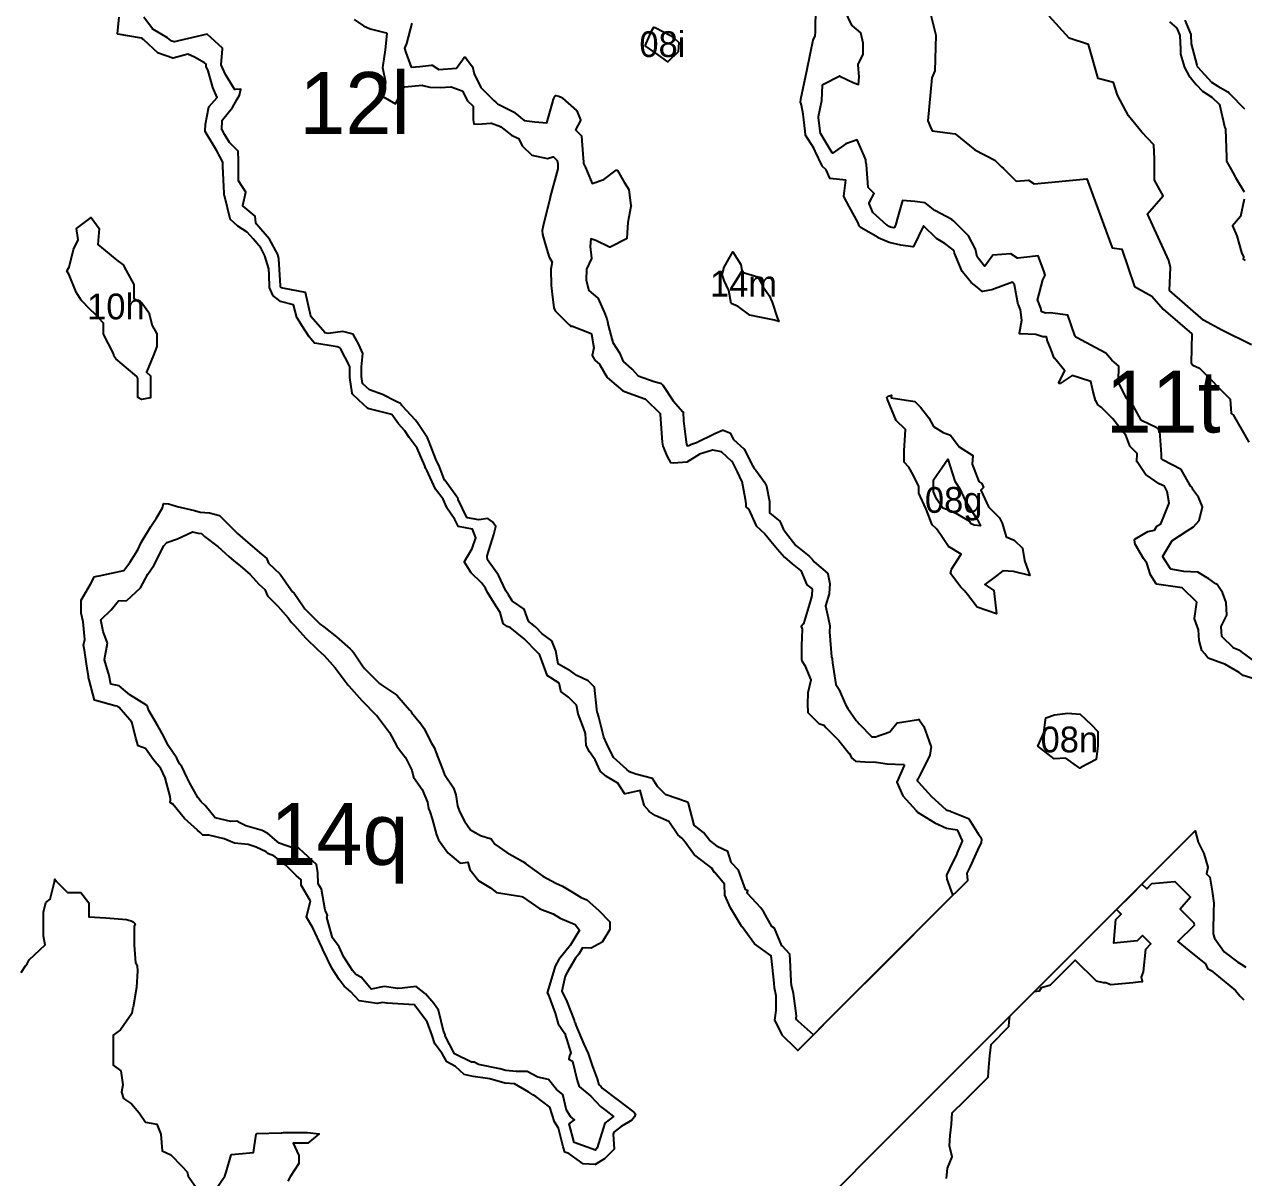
# Model space of a CAD drawing. Header units: millimetres. Extents: x 0 to 500, y 0 to 700.
# Drawn here: x 181.5 to 299.7, y 337.8 to 449.5 of the extents above; entities that cross this region are included whole.
import ezdxf
from ezdxf.enums import TextEntityAlignment as Align

# ---------------------------------------------------------------- set-up
doc = ezdxf.new("R2010")
doc.units = ezdxf.units.MM
doc.layers.add('CORTE', color=1, linetype='Continuous')
doc.layers.add('GRABADO', color=5, linetype='Continuous')

msp = doc.modelspace()

# ---------------------------------------------------------------- linework, layer by layer
at = {"layer": 'CORTE'}
for points in [[(268.8, 452.65), (269.84, 448.5), (269.75, 445.03), (269.44, 444.37), (269.06, 440.2), (269.33, 439.57), (269.48, 439.24), (271.71, 438.95), (273.61, 437.38), (275.56, 436.38), (276.21, 435.73), (276.4, 435.59), (277.63, 434.35), (278.83, 434.43), (279.38, 434.1), (284.47, 434.56), (286.9, 427.97), (286.94, 427.88), (287.86, 427.76), (289.1, 424.13), (290.79, 423.22), (291.88, 421.96), (294.64, 419.57), (294.58, 416.76), (294.76, 416.52), (295.38, 416.22), (298.37, 413.23), (298.46, 411.82), (298.67, 411.72), (300.19, 409.05)], [(219.05, 449.67), (218.55, 447.69), (218.55, 447.68), (218.33, 447.23), (218.47, 446.83), (219, 445.38), (219.82, 445.45), (220.97, 445.6), (220.98, 445.6), (220.98, 445.6), (220.99, 445.6), (221, 445.6), (221.01, 445.6), (221.01, 445.59), (221.02, 445.59), (221.66, 445.18), (223.39, 445.3), (224.13, 446.34), (224.14, 446.35), (224.16, 446.36), (224.17, 446.36), (224.18, 446.36), (224.19, 446.36), (224.2, 446.36), (224.22, 446.36), (224.22, 446.36), (224.23, 446.36), (224.24, 446.35), (224.24, 446.34), (224.25, 446.34), (224.25, 446.34), (224.91, 445.47), (224.91, 445.47), (224.92, 445.46), (224.92, 445.46), (225.1, 444.74), (225.74, 443.42), (227.01, 442.16), (227.19, 442.02), (227.19, 442.01), (227.37, 441.84), (229.03, 440.99), (229.03, 440.99), (229.04, 440.98), (229.95, 440.22), (230.97, 440.09), (232.15, 440), (232.67, 441.81), (232.79, 442.3), (232.79, 442.3), (232.93, 442.61), (232.93, 442.62), (232.94, 442.63), (232.95, 442.64), (232.96, 442.65), (232.97, 442.66), (232.99, 442.66), (233, 442.66), (233.01, 442.66), (233.3, 442.59), (233.31, 442.59), (233.31, 442.59), (233.44, 442.53), (233.45, 442.53), (233.65, 442.41), (233.66, 442.41), (233.66, 442.4), (235.01, 441.19), (235.02, 441.18), (235.02, 441.18), (235.02, 441.17), (235.03, 441.17), (235.03, 441.16), (235.39, 440.28), (235.39, 440.28), (235.39, 440.27), (235.4, 440.26), (235.39, 440.25), (235.39, 440.24), (235.39, 440.24), (235.39, 440.23), (234.92, 439.33), (235.48, 438.76), (235.48, 438.76), (235.49, 438.75), (235.49, 438.75), (235.5, 438.74), (235.5, 438.73), (235.5, 438.73), (235.5, 438.72), (235.65, 436.56), (235.7, 436.26), (235.7, 436.25), (235.7, 436.24), (235.7, 436.05), (235.87, 435.67), (236.54, 434.11), (237.65, 434.51), (238.87, 435.4), (238.88, 435.4), (238.88, 435.4), (238.89, 435.41), (238.9, 435.41), (238.9, 435.41), (238.91, 435.41), (238.92, 435.41), (238.94, 435.41), (238.95, 435.4), (238.95, 435.4), (238.96, 435.4), (238.97, 435.39), (238.97, 435.38), (238.98, 435.38), (238.98, 435.38), (239.64, 434.25), (240.09, 433.54), (240.09, 433.53), (240.1, 433.52), (240.1, 433.51), (240.1, 433.51), (240.29, 431.98), (240.3, 431.9), (240.3, 431.89), (240.29, 431.88), (239.98, 430.33), (239.9, 428.83), (239.9, 428.82), (239.9, 428.82), (239.9, 428.81), (239.89, 428.79), (239.88, 428.78), (239.87, 428.77), (239.87, 428.77), (238.28, 427.95), (238.28, 427.95), (238.27, 427.95), (238.27, 427.95), (238.26, 427.95), (238.25, 427.95), (238.24, 427.95), (238.23, 427.95), (238.22, 427.95), (236.89, 428.61), (236.41, 428.76), (236.34, 428.03), (236.47, 426.88), (236.47, 426.88), (236.47, 426.88), (236.47, 426.87), (236.46, 426.85), (236.46, 426.85), (235.98, 425.82), (235.95, 424.76), (236.2, 423.75), (237.05, 423.05), (237.05, 423.05), (237.06, 423.04), (237.06, 423.04), (237.06, 423.03), (237.07, 423.03), (237.73, 421.58), (237.73, 421.58), (237.94, 421), (238.02, 420.76), (238.03, 420.75), (238.1, 420.28), (238.53, 418.72), (239.17, 417.73), (239.17, 417.73), (239.54, 416.87), (240.36, 416.17), (240.37, 416.17), (240.98, 415.47), (242.55, 414.93), (243.14, 414.78), (243.15, 414.78), (243.16, 414.78), (243.17, 414.78), (243.17, 414.77), (243.18, 414.77), (243.37, 414.58), (243.37, 414.57), (243.38, 414.57), (244.38, 413.07), (245.33, 412.01), (245.33, 412.01), (245.34, 412), (245.34, 412), (245.34, 411.99), (245.34, 411.98), (245.35, 411.97), (245.35, 411.97), (245.37, 411.12), (245.61, 409.31), (245.68, 408.87), (245.74, 408.71), (245.9, 408.72), (246.03, 408.81), (246.04, 408.81), (246.05, 408.82), (246.66, 409.02), (248.41, 409.91), (249.17, 410.23), (249.18, 410.23), (249.19, 410.23), (249.2, 410.23), (249.2, 410.23), (249.21, 410.23), (249.22, 410.23), (249.23, 410.23), (249.87, 409.97), (249.88, 409.97), (249.88, 409.96), (249.89, 409.96), (249.9, 409.95), (249.9, 409.95), (249.91, 409.94), (249.91, 409.93), (250.24, 409.31), (251.23, 408.41), (251.24, 408.41), (251.24, 408.4), (251.25, 408.4), (251.25, 408.39), (252.1, 406.73), (252.23, 406.51), (252.37, 406.37), (252.37, 406.37), (252.38, 406.36), (253.22, 405.17), (253.22, 405.17), (253.43, 404.81), (253.43, 404.81), (253.44, 404.8), (253.44, 404.79), (253.72, 403.31), (253.72, 403.3), (253.72, 402.21), (254.74, 401.37), (254.74, 401.37), (254.75, 401.36), (254.75, 401.36), (254.75, 401.35), (254.76, 401.35), (255.06, 400.67), (255.26, 400.33), (256.28, 399.05), (257.58, 398.02), (257.58, 398.02), (257.58, 398.01), (257.85, 397.72), (257.85, 397.72), (258.05, 397.45), (259.35, 396.35), (259.35, 396.35), (259.35, 396.34), (259.36, 396.34), (259.37, 396.32), (259.37, 396.31), (259.57, 395.34), (259.57, 395.33), (259.57, 395.33), (259.51, 394.38), (259.51, 394.38), (259.51, 394.37), (259.16, 393.19), (259.4, 392.05), (259.57, 391.26), (259.57, 391.26), (259.57, 391.25), (259.52, 390.68), (259.73, 388.26), (259.75, 388.15), (259.78, 388.11), (259.78, 388.1), (259.79, 388.09), (259.79, 388.09), (259.79, 388.08), (259.79, 388.07), (259.81, 387.68), (260.15, 385.58), (260.46, 385.08), (260.46, 385.07), (261.08, 383.63), (261.3, 383.25), (262.12, 382.1), (262.26, 381.96), (262.4, 381.77), (263.65, 380.52), (263.99, 380.52), (265.37, 381), (266.07, 381.83), (266.08, 381.83), (266.09, 381.84), (266.1, 381.84), (266.1, 381.85), (266.11, 381.85), (266.12, 381.85), (268.17, 382.19), (268.17, 382.19), (268.18, 382.19), (268.2, 382.19), (268.2, 382.19), (268.21, 382.19), (268.21, 382.19), (268.22, 382.18), (268.23, 382.18), (268.23, 382.17), (268.24, 382.17), (268.24, 382.16), (268.67, 381.51), (268.67, 381.51), (268.68, 381.5), (269.15, 380.16), (269.37, 379.59), (269.38, 379.58), (269.38, 379.57), (269.38, 379.56), (269.25, 378.72), (269.25, 378.71), (269.25, 378.7), (269.25, 378.7), (268.25, 376.74), (268.09, 376.4), (268.04, 376.3), (268.07, 376.22), (268.17, 376.11), (269.42, 374.71), (270.81, 373.47), (270.94, 373.39), (271.03, 373.35), (271.22, 373.32), (271.23, 373.31), (271.24, 373.31), (273.02, 372.59), (273.02, 372.59), (273.03, 372.58), (273.04, 372.58), (273.04, 372.58), (273.05, 372.57), (273.05, 372.57), (273.05, 372.56), (274, 371), (274.17, 370.81), (274.17, 370.81), (274.18, 370.8), (274.18, 370.79), (274.26, 370.6), (274.27, 370.6), (274.27, 370.59), (274.27, 370.59), (274.27, 370.58), (274.27, 370.57), (274.25, 370.27), (274.25, 370.26), (274.25, 370.26), (274.25, 370.25), (273.88, 369.53), (273.13, 367.89), (272.83, 367.29), (272.92, 366.62), (272.92, 366.6), (272.91, 366.59), (272.91, 366.57), (272.91, 366.57), (272.9, 366.56), (272.9, 366.56), (270.39, 364.05), (265.05, 358.71), (260.74, 354.4), (257.14, 350.8), (256.46, 350.12), (256.29, 350.27), (254.96, 351.6), (254.95, 351.61), (254.94, 351.62), (254.94, 351.62), (254.26, 353.02), (254.26, 353.03), (254.25, 353.03), (254.25, 353.05), (254.25, 353.06), (254.37, 353.98), (254.38, 355.4), (254.19, 356.17), (254.19, 356.18), (254.16, 356.64), (253.92, 359.07), (253.88, 359.22), (253.87, 359.23), (253.87, 359.24), (253.87, 359.27), (252.28, 360.44), (252.28, 360.45), (252.27, 360.45), (252.27, 360.46), (251.07, 362.08), (251.06, 362.09), (251.05, 362.11), (251.03, 362.13), (251.02, 362.13), (251.02, 362.13), (251.02, 362.14), (251.01, 362.15), (250.92, 362.31), (249.95, 363.92), (249.95, 363.93), (249.4, 365.15), (249.39, 365.16), (249.39, 365.17), (249.39, 365.18), (249.39, 365.18), (249.36, 366.23), (248.41, 367.36), (248.4, 367.36), (248.09, 367.8), (247.72, 368.11), (246.47, 369.04), (246.46, 369.04), (246.45, 369.05), (246.45, 369.05), (245.53, 370.3), (245.21, 370.68), (244.83, 371), (244.83, 371), (244.82, 371.01), (244.82, 371.01), (243.96, 372.3), (242.65, 372.87), (242.64, 372.87), (242.63, 372.87), (242.06, 373.28), (242.06, 373.28), (242.05, 373.29), (242.05, 373.29), (241.57, 373.86), (241.57, 373.86), (241.56, 373.87), (241.56, 373.87), (241.56, 373.88), (241.56, 373.88), (241.2, 375.29), (239.74, 374.97), (239.73, 374.97), (239.73, 374.97), (239.72, 374.97), (239.71, 374.97), (239.7, 374.97), (239.69, 374.97), (239.69, 374.97), (239.68, 374.98), (239.68, 374.98), (239.67, 374.99), (239.66, 374.99), (239.66, 375), (239.01, 376.01), (237.92, 376.65), (237.91, 376.65), (237.91, 376.66), (237.31, 377.19), (237.31, 377.2), (237.31, 377.2), (237.3, 377.21), (237.3, 377.21), (236.81, 378.26), (236.27, 379.06), (236.27, 379.06), (235.96, 379.65), (235.96, 379.65), (235.96, 379.66), (235.96, 379.67), (235.95, 379.68), (235.87, 380.83), (235.7, 381.39), (235.18, 382.73), (235.17, 382.73), (235.17, 382.74), (235.02, 383.58), (234.24, 384.36), (233.51, 384.91), (233.51, 384.91), (233.5, 384.92), (233.5, 384.92), (233.49, 384.93), (233.49, 384.94), (233.49, 384.94), (233.49, 384.95), (233.32, 385.69), (232.18, 386.46), (232.18, 386.46), (232.17, 386.47), (232.17, 386.47), (232.16, 386.48), (232.16, 386.48), (232.16, 386.49), (231.45, 388.43), (231.35, 388.54), (231.35, 388.54), (231.28, 388.64), (229.94, 389.99), (228.57, 391.09), (228.29, 391.19), (228.29, 391.19), (228.28, 391.2), (228.28, 391.2), (227.93, 391.47), (227.92, 391.47), (227.92, 391.48), (227.91, 391.48), (227.91, 391.49), (227.9, 391.5), (227.9, 391.5), (227.6, 392.54), (227.25, 393.1), (226.38, 394.49), (226.38, 394.5), (226.18, 394.91), (225.8, 395.42), (224.82, 396.4), (224.81, 396.41), (224.81, 396.41), (224.17, 397.44), (224.16, 397.44), (224.16, 397.45), (224.16, 397.45), (224.15, 397.46), (224.15, 397.47), (224.15, 397.49), (224.16, 397.5), (224.16, 397.51), (224.9, 398.77), (225.26, 399.8), (224.93, 400.62), (223.58, 400.87), (223.58, 400.88), (223.57, 400.88), (223.56, 400.88), (223.55, 400.89), (223.55, 400.89), (223.54, 400.9), (223.54, 400.9), (223.54, 400.91), (223.53, 400.91), (223.21, 401.57), (222.45, 402.71), (222.45, 402.71), (222.45, 402.72), (222.1, 403.54), (221.36, 404.49), (221.36, 404.5), (221.36, 404.5), (220.5, 406.36), (220.44, 406.46), (220.39, 406.52), (220.39, 406.53), (220.39, 406.53), (220.38, 406.54), (220.31, 406.75), (219.57, 408.47), (218.81, 409.52), (218.81, 409.52), (218.39, 410.16), (217.77, 410.83), (217.77, 410.84), (217.11, 411.73), (214.91, 412.28), (214.91, 412.28), (214.9, 412.28), (214.83, 412.32), (214.8, 412.33), (214.79, 412.33), (214.78, 412.34), (214.78, 412.34), (214.77, 412.34), (213.93, 413.12), (213.3, 413.71), (213.3, 413.71), (213.29, 413.72), (213.29, 413.73), (213.28, 413.74), (213.28, 413.74), (213.27, 413.8), (213.27, 413.8), (213.06, 415.33), (213.06, 415.33), (213.05, 416.39), (212.14, 418.12), (212.06, 418.21), (211.83, 418.29), (209.65, 418.64), (209.64, 418.64), (209.64, 418.64), (209.63, 418.65), (209.62, 418.65), (209.61, 418.66), (209.61, 418.66), (209.61, 418.66), (209.1, 419.26), (209.1, 419.26), (208.39, 420.35), (207.93, 421.12), (207.93, 421.12), (207.92, 421.13), (207.57, 422.38), (206.31, 422.69), (206.31, 422.7), (206.3, 422.7), (206.3, 422.7), (206.29, 422.7), (206.29, 422.71), (205.59, 423.28), (205.59, 423.29), (205.58, 423.29), (205.58, 423.3), (205.57, 423.31), (205.57, 423.31), (205.27, 424.03), (205.26, 424.03), (205.26, 424.04), (205.26, 424.05), (205.26, 424.05), (205.23, 425.31), (205.2, 425.84), (204.82, 427.13), (204.41, 427.89), (203.68, 428.77), (203.08, 429.42), (202.19, 430), (202.19, 430), (202.18, 430), (201.45, 430.68), (201.45, 430.68), (201.44, 430.69), (201.44, 430.69), (201.44, 430.7), (201.43, 430.71), (200.91, 432.96), (200.88, 432.99), (200.87, 432.99), (200.87, 433), (200.87, 433), (200.86, 433.01), (200.86, 433.01), (200.86, 433.02), (200.86, 433.03), (200.86, 433.04), (200.85, 433.09), (200.85, 433.09), (200.86, 433.14), (200.75, 435.81), (200.75, 435.81), (200.74, 436.2), (200.14, 437.29), (199.86, 437.76), (199.03, 439.17), (199.03, 439.18), (199.02, 439.19), (199.02, 439.19), (199.02, 439.2), (199.02, 439.2), (199.02, 439.21), (199.04, 439.88), (199.04, 439.88), (199.04, 439.88), (199.39, 441.55), (199.4, 441.56), (199.4, 441.56), (199.4, 441.57), (199.41, 441.57), (200.18, 442.47), (199.75, 443.43), (199.75, 443.43), (199.75, 443.44), (199.31, 445.05), (199.11, 445.47), (199.11, 445.48), (199.11, 445.49), (199.11, 445.5), (199.11, 445.51), (199.12, 445.69), (198.96, 445.83), (198, 446.35), (197.34, 446.67), (195.92, 446.26), (195.91, 446.26), (195.9, 446.26), (195.9, 446.26), (195.89, 446.26), (195.88, 446.26), (195.88, 446.27), (194.51, 446.75), (194.5, 446.75), (194.49, 446.75), (194.49, 446.76), (194.48, 446.76), (193.08, 448.04), (192.96, 448.1), (192.96, 448.11), (192.95, 448.11), (192.94, 448.12), (192.94, 448.12), (192.89, 448.2), (192.67, 448.23), (190.6, 448.59), (190.6, 448.59), (190.59, 448.59), (190.58, 448.6), (190.57, 448.6), (190.57, 448.61), (190.56, 448.61), (190.56, 448.61), (190.55, 448.62), (190.55, 448.63), (190.55, 448.63), (190.54, 448.64), (190.54, 448.65), (190.54, 448.66), (190.54, 448.67), (190.68, 450.24)], [(300.69, 386.14), (299.64, 386.44), (299.64, 386.44), (299.63, 386.45), (299.63, 386.45), (299.62, 386.45), (299.25, 386.73), (297.84, 387.53), (297.55, 387.65), (296.25, 388.13), (296.24, 388.13), (296.23, 388.14), (296.22, 388.15), (296.22, 388.15), (296.21, 388.16), (295.91, 388.54), (295.64, 388.85), (295.64, 388.85), (295.63, 388.86), (295.63, 388.86), (295.63, 388.87), (295.37, 389.84), (295.37, 389.84), (295.37, 389.85), (295.3, 390.86), (294.92, 391.95), (294.92, 391.96), (294.91, 391.96), (294.91, 391.98), (294.91, 391.98), (295.13, 393.55), (293.73, 394.95), (293.72, 394.95), (291.23, 395.31), (291.23, 395.32), (291.22, 395.32), (291.21, 395.32), (291.21, 395.32), (291.2, 395.33), (291.2, 395.33), (291.19, 395.34), (291.19, 395.34), (291.18, 395.34), (290.65, 396.19), (290.65, 396.2), (290.64, 396.21), (290.29, 397.34), (289.98, 397.77), (289.97, 397.77), (289.18, 399.11), (289.18, 399.12), (289.17, 399.13), (289.17, 399.14), (289.09, 399.58), (289.09, 399.59), (289.09, 399.6), (289.09, 399.61), (289.09, 399.61), (289.1, 399.63), (289.11, 399.64), (289.12, 399.65), (289.12, 399.65), (290.38, 400.39), (290.39, 400.4), (290.4, 400.4), (291.05, 400.52), (291.27, 400.92), (291.27, 400.93), (291.28, 400.94), (291.29, 400.94), (291.29, 400.94), (291.65, 401.16), (292, 402.01), (292.47, 403.14), (292.25, 404.29), (292.01, 404.79), (291.49, 405.01), (291.48, 405.01), (291.48, 405.01), (290.23, 405.88), (290.22, 405.88), (290.21, 405.89), (290.21, 405.9), (289.34, 407.15), (289.34, 407.15), (289.33, 407.16), (289.33, 407.16), (289.33, 407.17), (289.33, 407.18), (289.33, 407.19), (289.36, 407.97), (288.65, 408.68), (288.65, 408.68), (288.64, 408.69), (288.64, 408.69), (288.64, 408.7), (288.64, 408.7), (288.27, 409.74), (287.9, 410.15), (287.9, 410.16), (287, 411.32), (285.86, 412.46), (285.52, 412.71), (285.52, 412.72), (285.51, 412.72), (285.51, 412.73), (285.51, 412.73), (285.5, 412.74), (285.34, 413.08), (285.34, 413.09), (285.33, 413.09), (285.09, 413.94), (285.09, 413.94), (284.85, 414.93), (283.77, 415.28), (283.77, 415.28), (283.05, 415.53), (281.88, 414.74), (281.88, 414.74), (281.86, 414.73), (281.86, 414.73), (281.84, 414.73), (281.84, 414.73), (281.84, 414.73), (281.83, 414.73), (281.82, 414.73), (281.81, 414.73), (281.81, 414.74), (281.8, 414.74), (281.79, 414.75), (281.79, 414.75), (281.78, 414.76), (281.78, 414.76), (281.77, 414.77), (281.77, 414.77), (281.77, 414.78), (281.77, 414.79), (281.76, 414.8), (281.77, 414.81), (281.77, 414.82), (281.77, 414.83), (281.77, 414.83), (282.34, 415.98), (281.33, 417.19), (281.33, 417.2), (281.33, 417.2), (281.32, 417.21), (281.03, 418), (280.63, 418.95), (280.62, 418.95), (280.62, 418.96), (280.56, 419.27), (280.24, 419.27), (280.23, 419.27), (280.22, 419.27), (280.22, 419.27), (279.54, 419.5), (278.01, 419.55), (278, 419.55), (277.99, 419.55), (277.98, 419.56), (277.98, 419.56), (277.97, 419.56), (277.97, 419.57), (277.96, 419.57), (277.96, 419.58), (277.95, 419.58), (277.95, 419.59), (277.94, 419.6), (277.94, 419.6), (277.94, 419.61), (277.94, 419.62), (277.94, 419.63), (278.18, 420.88), (278.05, 421.87), (277.84, 422.37), (277.83, 422.38), (277.83, 422.38), (277.48, 424.29), (277.26, 424.57), (275.26, 423.83), (275.25, 423.83), (274.36, 423.67), (274.36, 423.67), (274.35, 423.67), (274.34, 423.67), (274.33, 423.67), (274.33, 423.67), (274.32, 423.67), (274.32, 423.68), (274.31, 423.68), (274.3, 423.69), (273.84, 424.08), (273.27, 424.54), (273.27, 424.54), (273.26, 424.54), (272.41, 425.56), (272.41, 425.57), (272.41, 425.58), (272.4, 425.58), (271.66, 427.37), (271.66, 427.38), (271.62, 427.56), (271.59, 427.62), (271.52, 427.69), (270.7, 428.32), (269.91, 428.78), (269.9, 428.79), (269.9, 428.79), (269.89, 428.79), (268.66, 430.02), (267.67, 428.03), (267.67, 428.03), (267.67, 428.02), (267.66, 428.02), (267.65, 428.01), (267.64, 428), (267.63, 428), (267.62, 427.99), (267.61, 427.99), (267.61, 427.99), (267.6, 427.99), (267.6, 427.99), (266.44, 428.16), (266.44, 428.16), (265.33, 428.39), (265.32, 428.4), (265.32, 428.4), (264.24, 428.87), (264.24, 428.88), (262.6, 429.84), (262.59, 429.85), (262.59, 429.85), (262.44, 429.99), (262.44, 429.99), (262.43, 429.99), (262.43, 430), (262.42, 430.01), (262.42, 430.01), (262.3, 430.3), (261.44, 431.9), (260.92, 432.87), (260.92, 432.88), (260.92, 432.88), (260.91, 432.89), (260.91, 432.9), (260.91, 432.91), (261.11, 434.44), (259.61, 434.61), (259.61, 434.61), (259.6, 434.61), (259.6, 434.62), (259.59, 434.62), (259.58, 434.62), (259.58, 434.63), (259.57, 434.63), (259.57, 434.64), (259.56, 434.64), (259.56, 434.65), (259.22, 435.44), (258.82, 435.8), (258.82, 435.81), (258.82, 435.81), (258.81, 435.82), (258.16, 437.27), (258.02, 437.55), (257.22, 438.82), (257.21, 438.82), (257.21, 438.83), (257.21, 438.84), (257.17, 439.19), (256.97, 440.84), (256.82, 441.72), (256.75, 441.93), (256.75, 441.94), (256.74, 441.94), (256.74, 441.95), (256.74, 441.96), (256.75, 442.31), (256.75, 442.31), (257.35, 445.04), (257.37, 445.16), (257.37, 445.17), (257.37, 445.17), (257.37, 445.18), (257.38, 445.19), (257.38, 445.19), (257.95, 448.04), (257.95, 448.04), (257.96, 448.05), (257.96, 448.06), (258.16, 448.4), (258.17, 448.85), (258.2, 451.22)], [(300.45, 418.5), (297.56, 419.91), (295.78, 420.87), (292.5, 423.76), (292.6, 425.98), (292.41, 426.67), (290.37, 431.19), (291.87, 432.94), (291.03, 434.46), (291.02, 436.51), (290.96, 437.86), (289.81, 439.1), (288.51, 440.68), (287.44, 442.67), (287.07, 443.92), (285.58, 444.29), (284.64, 447.58), (282.75, 448.19), (280.83, 450.34)], [(293.97, 449.95), (294.56, 448.55), (294.57, 448.55), (294.57, 448.54), (294.57, 448.53), (294.59, 447.66), (295.14, 445.58), (295.18, 445.47), (295.2, 445.43), (295.23, 445.39), (296.57, 443.95), (297.18, 443.56), (298.14, 443), (298.15, 443), (298.15, 442.99), (298.16, 442.99), (298.32, 442.81), (299.76, 441.37)], [(259.62, 336.04), (264.55, 340.97), (266.2, 342.62), (275.34, 351.76), (277.31, 353.73), (278.62, 355.04), (280.58, 357), (282.21, 358.63), (284.15, 360.57), (285.48, 361.9), (288.74, 365.16), (290.37, 366.79), (292, 368.42), (293.91, 370.33), (294.98, 371.4), (295.26, 370.29), (295.81, 369.21), (295.81, 369.2), (296.2, 367.86), (296.2, 367.86), (296.2, 367.85), (296.2, 367.84), (296.2, 367.83), (296.2, 367.83), (296.09, 367.22), (296.38, 366.93), (296.39, 366.92), (296.39, 366.92), (296.39, 366.91), (296.4, 366.9), (296.4, 366.89), (296.63, 365.56), (296.63, 365.56), (296.79, 364.4), (296.79, 364.39), (296.79, 364.38), (296.78, 364.11), (296.74, 363.83), (296.71, 361.43), (296.85, 361.01), (297.78, 359.68), (299.11, 358.68), (299.44, 358.49), (299.44, 358.48), (299.9, 358.17)], [(181.2, 357.66), (181.61, 358.32), (181.76, 358.51), (181.98, 358.89), (183.52, 360.34), (183.34, 361.2), (183.34, 363.51), (183.59, 364.44), (184.01, 364.78), (184.41, 366.45), (184.45, 366.7), (184.6, 366.48), (185.67, 365.43), (186.97, 365.43), (187.76, 364.42), (187.76, 363.05), (189.39, 362.98), (191.39, 362.81), (191.85, 362.66), (192.05, 362.57), (192.25, 362.37), (192.15, 362.13), (192.15, 360.32), (192.28, 358.61), (192.42, 358.3), (192.45, 357.82), (192.36, 356.23), (192.05, 354.3), (191.99, 354.17), (191.97, 354.12), (191.9, 353.71), (190.83, 352.11), (190.12, 351.58), (190.12, 348.68), (190.85, 348.13), (191.03, 346.78), (190.9, 346.06), (191.11, 345.45), (191.88, 344.94), (192.63, 344.06), (193.24, 343.18), (194.33, 342.98), (194.71, 341.99), (194.84, 340.4), (195.68, 340), (196.77, 338.89), (197.27, 338.34), (197.38, 337.93), (198.25, 336.7)], [(200.08, 336.7), (200.94, 337.93), (201.05, 338.32), (201.53, 339.99), (201.59, 340.02), (203.71, 340.23), (203.97, 342.01), (204.03, 342.06), (206.39, 342.14), (206.49, 342.14), (206.63, 342.16), (208.95, 342.16), (210.06, 342.03), (208.97, 341.13), (207.55, 341.13), (208.11, 339.95), (208.11, 339.16), (207.26, 337.86), (207.04, 337.46)]]:
    msp.add_lwpolyline(points, dxfattribs=at)
for points in [[(241.68, 447.46), (242.3, 448.95), (242.5, 449.26), (242.63, 449.23), (244.13, 448.46), (244.5, 448.18), (244.94, 447.8), (244.86, 446.89), (243.88, 445.91), (242.93, 446.58), (241.68, 447.46)], [(185.61, 425.66), (185.85, 426.03), (186.26, 427.72), (186.72, 428.68), (186.56, 429.77), (187.98, 430.82), (188.74, 429.76), (188.62, 428.21), (189.17, 427.75), (190.45, 426.69), (191.09, 426.23), (191.38, 425.69), (192.11, 424.32), (192.11, 423.62), (192.11, 422.98), (192.9, 422.55), (193.57, 421.61), (193.87, 420.36), (194.35, 419.56), (194.35, 418.34), (194.01, 417.48), (193.35, 415.83), (193.74, 415.5), (193.74, 413.37), (192.84, 413.18), (192.51, 413.39), (192.51, 415.22), (192.39, 415.42), (190.35, 417.12), (190.2, 417.36), (190.17, 417.49), (190.13, 417.65), (189.17, 419.53), (189.17, 420.58), (188.31, 421.53), (187.91, 421.87), (186.99, 422.82), (186.53, 423.59), (185.85, 425.28), (185.61, 425.66)], [(250.01, 422.51), (249.79, 423.76), (249.32, 424.72), (249.13, 425.3), (249.34, 426), (250.18, 427.5), (250.94, 426.26), (251.07, 425.52), (252.59, 425.09), (253.1, 424.11), (253.69, 423.26), (253.99, 422.61), (254.47, 421.15), (254.64, 420.75), (254.21, 420.88), (252.76, 421.17), (251.8, 421.36), (250.67, 422.22), (250.01, 422.51)], [(273.86, 393.07), (272.9, 394.29), (272.58, 394.69), (272.26, 395.02), (271.27, 396.32), (271.37, 396.75), (272.31, 398.2), (271.07, 398.94), (270.28, 400.1), (269.9, 400.66), (269.49, 401.06), (268.89, 402.58), (268.88, 402.64), (268.19, 404.12), (268.2, 404.77), (267.65, 405.88), (267.21, 406.62), (266.77, 407.12), (266.76, 408.24), (266.85, 409.21), (266.89, 410.27), (265.99, 411.17), (265.17, 413.18), (265.16, 413.21), (265.11, 413.25), (265.1, 413.39), (265.22, 413.51), (265.54, 413.61), (265.52, 413.37), (267.8, 413), (268.36, 412.44), (269.17, 411.43), (269.6, 410.59), (270.54, 409.98), (271.25, 409.74), (272.1, 408.62), (273.43, 407.78), (273.35, 406.92), (274, 405.26), (274.31, 405.05), (274.47, 404.67), (274.21, 404.4), (274.95, 402.8), (276.01, 401.73), (276.26, 401.2), (276.66, 399.87), (277.44, 399.57), (278.24, 398.78), (278.43, 397.6), (278.94, 396.15), (277.38, 396.54), (276.33, 396.59), (275.58, 396.02), (274.58, 395.27), (275.47, 394.67), (275.72, 392.41), (273.86, 393.07)], [(212.48, 356.35), (212.02, 357), (211.31, 358.09), (210.42, 359.91), (210.38, 360), (210.36, 360.03), (210.34, 360.11), (209.46, 362), (208.85, 363.03), (209.22, 364.6), (209.21, 364.65), (208.34, 366.12), (208.33, 366.64), (207.85, 367.06), (206.88, 368.03), (205.68, 368.97), (205.16, 369.17), (204.93, 369.36), (203.97, 369.82), (203.2, 370.07), (201.88, 370.19), (200.85, 370.61), (199.37, 370.98), (198.8, 370.96), (198.53, 371.22), (198.27, 371.46), (197.01, 372.58), (195.9, 373.97), (195.64, 374.13), (195.65, 374.42), (195.62, 374.73), (195.16, 376.54), (194.73, 377.44), (194.03, 378.26), (193.25, 379.36), (192.52, 379.62), (192.29, 380.38), (191.96, 381.84), (191.93, 381.94), (190.69, 383.34), (190.57, 383.42), (190.5, 383.48), (190.28, 383.52), (188.31, 384.06), (187.78, 386.03), (187.73, 386.26), (187.7, 386.38), (187.62, 386.93), (187.32, 388.89), (187.22, 389.38), (187.35, 389.93), (187.2, 391.65), (187, 392.49), (187.01, 393.75), (187.91, 395.29), (188.16, 395.78), (188.26, 396.02), (188.51, 396.07), (188.75, 396.11), (191.13, 396.63), (191.72, 397.4), (192.51, 398.64), (192.83, 399.35), (193.75, 400.87), (194.27, 401.65), (194.88, 402.68), (195, 403.13), (195.46, 403.09), (195.71, 403.03), (196.32, 402.84), (197.98, 402.43), (198.53, 402.29), (199.45, 402.2), (200.42, 401.96), (201.58, 400.8), (201.86, 400.49), (202.17, 400.21), (203.37, 399.13), (204.48, 398.22), (204.98, 397.82), (205.16, 397.32), (206.29, 396.27), (207.33, 394.77), (207.48, 394.57), (207.65, 394.41), (208.56, 393.11), (208.69, 392.9), (210.1, 391.49), (210.13, 391.46), (210.16, 391.43), (210.51, 391.15), (211.75, 390.21), (213.09, 389.04), (213.27, 388.83), (213.43, 388.65), (214.26, 387.4), (214.45, 387.13), (215.85, 385.73), (215.89, 385.69), (215.92, 385.66), (216.16, 385.51), (217.6, 384.53), (218.84, 383.12), (218.97, 382.99), (219.03, 382.86), (219.91, 381.76), (220.21, 381.34), (220.96, 379.89), (221.22, 379.47), (221.58, 378.52), (222.02, 377.37), (222.22, 376.86), (223.09, 375.57), (223.32, 374.88), (223.48, 373.81), (223.67, 373.26), (224.16, 372.32), (224.73, 371.49), (225.72, 370.93), (226.73, 370.62), (227.09, 370.09), (228.27, 369.28), (229.8, 368.41), (230.06, 368.25), (230.09, 368.21), (230.15, 368.18), (231.75, 367), (233.01, 366.32), (233.67, 366.04), (234.64, 365.44), (235.45, 364.94), (236.01, 364.7), (237.14, 363.71), (238.26, 362.59), (238.23, 361.83), (237.49, 360.61), (236.43, 360.03), (235.61, 360.07), (235.23, 359.44), (234.93, 359.07), (234.14, 357.73), (233.92, 357.32), (233.6, 355.86), (234.08, 354.85), (234.78, 353.05), (234.83, 352.85), (234.88, 352.78), (234.95, 352.58), (235.71, 350.72), (236.13, 349.82), (236.52, 348.64), (237.01, 347.36), (237.18, 346.79), (237.36, 346.64), (237.51, 346.47), (238.95, 345.36), (239.22, 345.16), (240.45, 344.24), (240.59, 344.1), (240.72, 343.93), (240.62, 343.68), (240.38, 343.37), (239.34, 342.75), (238.64, 342.19), (238.58, 342.01), (238.68, 340.56), (237.73, 339.61), (236.82, 339.05), (235.65, 339.12), (234.27, 340.13), (233.87, 340.27), (233.73, 340.78), (233.26, 342.58), (232.87, 343.19), (232.43, 344.62), (231.07, 345.66), (230.78, 345.8), (230.4, 346.07), (228.99, 346.87), (228.07, 346.93), (226.61, 347.36), (226.4, 347.41), (224.99, 347.6), (224.11, 347.77), (223.3, 348.57), (222.43, 349), (221.99, 349.83), (221.29, 350.77), (221.01, 351.55), (220.53, 352.9), (219.45, 354.34), (219.33, 354.52), (219.32, 354.53), (219.29, 354.53), (216.67, 354.71), (216.22, 354.77), (215.7, 354.66), (213.96, 354.91), (213.12, 355.82), (212.48, 356.35)], [(285.53, 379.62), (285.38, 378.31), (283.89, 377.52), (283.79, 377.46), (283.7, 377.52), (282.43, 378.43), (281.32, 378.36), (279.72, 379.6), (280.32, 380.88), (280.42, 381.67), (280.51, 382.35), (281.33, 382.64), (282.62, 382.79), (283.82, 382.7), (284.91, 381.71), (285.53, 381.03), (285.53, 379.62)]]:
    msp.add_lwpolyline(points, close=True, dxfattribs=at)
at = {"layer": 'GRABADO'}
for points in [[(213.46, 450), (214.37, 449.39), (215.03, 449.11), (216.56, 448.72), (216.57, 448.72), (216.58, 448.72), (216.58, 448.71), (216.59, 448.71), (216.59, 448.71), (216.6, 448.7), (216.6, 448.69), (216.61, 448.69), (216.61, 448.68), (216.61, 448.68), (216.62, 448.67), (216.62, 448.66), (216.62, 448.65), (216.47, 447.06), (216.24, 445.56), (216.2, 445.35), (216.5, 443.94), (216.5, 443.94), (216.5, 443.92), (216.24, 442.54), (217.46, 441.83), (218.28, 443.44), (218.28, 443.44), (218.29, 443.45), (218.29, 443.46), (218.3, 443.46), (218.31, 443.47), (218.32, 443.47), (218.32, 443.47), (218.33, 443.47), (218.33, 443.48), (220.09, 443.64), (220.1, 443.64), (220.1, 443.63), (220.11, 443.63), (220.79, 443.46), (221.83, 443.44), (222.83, 443.49), (222.84, 443.49), (222.85, 443.49), (222.85, 443.49), (222.86, 443.49), (223.92, 443.1), (223.93, 443.1), (223.94, 443.09), (223.94, 443.09), (223.95, 443.08), (223.95, 443.08), (223.96, 443.07), (223.96, 443.07), (224.46, 442.14), (224.99, 441.61), (224.99, 441.61), (225, 441.6), (225, 441.59), (225.01, 441.59), (225.01, 441.58), (225.01, 441.57), (225.01, 441.57), (225.01, 441.56), (225, 440.28), (225.07, 439.89), (225.42, 439.86), (226.75, 439.98), (226.75, 439.98), (226.76, 439.98), (226.77, 439.98), (226.78, 439.98), (227.66, 439.64), (227.66, 439.63), (227.67, 439.63), (227.68, 439.63), (228.72, 438.82), (229.4, 438.49), (229.41, 438.49), (229.41, 438.48), (229.42, 438.48), (229.43, 438.47), (229.43, 438.47), (229.43, 438.46), (229.44, 438.46), (229.76, 437.77), (230.67, 436.87), (232.21, 436.53), (232.72, 436.72), (232.73, 436.72), (232.74, 436.72), (232.74, 436.72), (232.75, 436.72), (232.76, 436.72), (232.77, 436.72), (232.77, 436.72), (232.77, 436.72), (232.78, 436.71), (232.79, 436.71), (232.8, 436.7), (232.8, 436.7), (233.11, 436.39), (233.11, 436.39), (233.12, 436.38), (233.12, 436.38), (233.12, 436.37), (233.12, 436.36), (233.13, 436.36), (233.19, 436.03), (233.19, 436.02), (233.19, 436.01), (233.19, 435.54), (233.19, 435.53), (232.47, 432.82), (232.47, 432.82), (232.47, 432.81), (232.47, 432.8), (232.47, 432.8), (232.47, 432.79), (232.46, 432.78), (231.77, 430.03), (231.67, 429.58), (231.72, 429.18), (232.04, 428.05), (232.38, 426.98), (232.63, 426.57), (232.63, 426.56), (232.63, 426.56), (232.63, 426.55), (232.63, 426.54), (232.64, 426.53), (232.64, 426.52), (232.53, 425.82), (232.55, 424.24), (232.66, 423.4), (232.83, 422.08), (232.93, 421.79), (234.27, 420.46), (234.38, 420.4), (234.38, 420.4), (234.39, 420.4), (234.39, 420.39), (234.4, 420.38), (234.4, 420.38), (234.41, 420.37), (234.44, 420.3), (234.61, 420.3), (234.61, 420.3), (234.62, 420.3), (234.62, 420.3), (234.63, 420.29), (236.43, 419.59), (236.44, 419.58), (236.45, 419.58), (236.45, 419.57), (236.46, 419.57), (236.46, 419.56), (236.47, 419.56), (236.47, 419.55), (236.47, 419.54), (236.48, 419.54), (236.48, 419.53), (236.7, 418.21), (236.7, 418.2), (236.7, 418.19), (236.54, 417.46), (236.78, 417), (237.26, 416.58), (237.26, 416.57), (237.27, 416.57), (237.27, 416.56), (238, 415.34), (238.85, 414.58), (239.52, 414.02), (240.12, 413.81), (241.65, 413.27), (241.65, 413.27), (241.66, 413.27), (241.66, 413.26), (241.67, 413.26), (241.67, 413.26), (243.11, 411.82), (243.11, 411.82), (243.11, 411.81), (243.12, 411.81), (243.12, 411.8), (243.13, 411.79), (243.13, 411.79), (243.13, 411.78), (243.13, 411.77), (243.13, 411.73), (243.31, 409.06), (243.37, 408.66), (243.79, 407.68), (244.13, 407.09), (244.39, 407.06), (245.75, 407.14), (246.94, 407.91), (246.94, 407.92), (246.94, 407.92), (246.95, 407.92), (248.18, 408.32), (248.18, 408.33), (248.19, 408.33), (248.19, 408.33), (248.2, 408.33), (248.21, 408.33), (249.03, 408.14), (249.04, 408.14), (249.05, 408.14), (249.05, 408.13), (249.06, 408.13), (249.06, 408.13), (250.05, 407.23), (250.06, 407.22), (250.06, 407.22), (250.06, 407.21), (250.07, 407.21), (250.57, 406.19), (251.02, 405.28), (251.03, 405.27), (251.03, 405.27), (251.03, 405.27), (251.37, 403.55), (251.37, 403.55), (251.44, 403.09), (251.44, 403.09), (251.44, 403.08), (251.42, 402.79), (251.7, 402.57), (251.7, 402.56), (251.71, 402.56), (251.72, 402.55), (251.72, 402.55), (251.72, 402.54), (252.43, 400.94), (253.27, 400.16), (253.27, 400.16), (253.84, 399.48), (254.5, 398.69), (255.16, 397.92), (255.93, 397.27), (256.74, 396.63), (256.75, 396.63), (256.75, 396.63), (256.76, 396.62), (256.76, 396.61), (256.76, 396.61), (257.34, 395.23), (257.84, 394.85), (257.84, 394.84), (257.85, 394.84), (257.85, 394.83), (257.86, 394.83), (257.86, 394.82), (257.86, 394.81), (257.86, 394.81), (257.86, 394.8), (257.87, 394.79), (257.83, 394.23), (257.83, 394.22), (257.83, 394.21), (257.69, 393.73), (257.01, 391.46), (257.01, 391.45), (257, 391.44), (257, 391.44), (256.8, 391.19), (256.86, 391.03), (256.86, 391.03), (256.86, 391.02), (256.88, 390.94), (256.88, 390.93), (256.88, 390.92), (256.82, 389.37), (256.82, 387.99), (256.84, 387.88), (257.14, 387.42), (257.14, 387.41), (257.73, 386.04), (257.73, 386.03), (257.73, 386.02), (257.73, 386.01), (257.73, 386), (257.73, 385.99), (257.45, 384.76), (257.4, 383.67), (257.43, 382.86), (258.5, 381.79), (259, 381.63), (259, 381.63), (259.01, 381.63), (259.02, 381.62), (259.02, 381.62), (259.03, 381.62), (259.03, 381.61), (259.22, 381.38), (260.45, 380.15), (260.45, 380.15), (261.45, 378.89), (261.45, 378.88), (261.46, 378.88), (261.66, 378.47), (262.04, 378.14), (262.99, 378.08), (264.04, 378.05), (264.05, 378.05), (265.14, 377.88), (266.7, 377.82), (266.7, 377.82), (266.71, 377.82), (266.72, 377.82), (266.72, 377.81), (266.73, 377.81), (266.74, 377.8), (266.74, 377.8), (266.75, 377.79), (266.75, 377.79), (266.76, 377.78), (266.76, 377.77), (266.76, 377.77), (266.76, 377.76), (266.76, 377.76), (266.76, 377.75), (266.76, 377.74), (266.76, 377.73), (266.76, 377.72), (266.06, 376.12), (266.63, 374.79), (267.92, 373.35), (267.98, 373.28), (268.05, 373.22), (269.74, 372.18), (270.88, 371.67), (271.9, 371.48), (271.9, 371.48), (271.91, 371.48), (271.93, 371.47), (271.93, 371.46), (271.94, 371.46), (271.94, 371.45), (271.95, 371.45), (271.95, 371.44), (272.38, 370.43), (272.38, 370.43), (272.39, 370.42), (272.39, 370.4), (272.39, 370.39), (272.39, 370.39), (272.38, 370.38), (272.38, 370.38), (271.86, 369.19), (271.86, 369.18), (271.16, 367.72), (271.16, 367.72), (270.86, 367.11), (270.9, 366.72), (271.46, 365.18), (271.46, 365.17), (271.46, 365.15), (271.46, 365.14), (271.46, 365.14), (271.46, 365.13), (271.45, 365.12), (271.44, 365.11), (271.44, 365.1), (267.45, 361.11), (262.77, 356.43), (258.86, 352.53), (257.97, 351.63), (256.53, 352.91), (256.39, 353.04), (256.39, 353.05), (256.38, 353.06), (256.38, 353.06), (256.31, 353.2), (256.31, 353.21), (256.31, 353.22), (256.3, 353.22), (256.3, 353.23), (256.3, 353.24), (256.33, 353.46), (256.04, 355.63), (255.87, 356.32), (255.87, 356.33), (255.86, 356.33), (255.8, 357.44), (255.8, 357.45), (255.77, 358.25), (255.68, 359.44), (254.94, 360.24), (254.94, 360.25), (254.93, 360.25), (254.93, 360.26), (254.2, 361.96), (253.96, 362.12), (253.95, 362.12), (253.95, 362.12), (253.94, 362.13), (253.77, 362.4), (253.77, 362.4), (253.17, 363.51), (252.87, 363.94), (251.59, 365.33), (251.58, 365.34), (251.58, 365.34), (251.58, 365.35), (251.57, 365.35), (251.57, 365.36), (251.57, 365.37), (251.57, 365.38), (251.57, 365.39), (251.61, 365.59), (251.42, 365.67), (251.42, 365.68), (251.41, 365.68), (251.4, 365.69), (251.4, 365.69), (251.39, 365.7), (251.39, 365.7), (251.39, 365.71), (251.39, 365.71), (250.72, 367.57), (250.02, 368.33), (250.01, 368.34), (250.01, 368.35), (250, 368.36), (250, 368.36), (249.69, 369.4), (248.66, 369.89), (248.66, 369.89), (248.65, 369.89), (248.65, 369.9), (247.92, 370.5), (247.91, 370.5), (247.91, 370.5), (247.32, 371.23), (246.45, 371.91), (246.44, 371.91), (246.44, 371.91), (246.43, 371.92), (246.43, 371.93), (246.43, 371.93), (246.42, 371.94), (246.42, 371.94), (245.86, 374.06), (245.8, 374.14), (245.68, 374.21), (243.69, 374.88), (243.69, 374.89), (243.68, 374.89), (243.68, 374.89), (243.67, 374.9), (243.67, 374.9), (242.88, 375.69), (242.87, 375.7), (242.87, 375.7), (242.38, 376.48), (240.78, 376.9), (240.16, 377.11), (240.15, 377.11), (240.15, 377.12), (240.14, 377.12), (240.14, 377.12), (239.89, 377.33), (239.89, 377.33), (238.61, 378.49), (238.6, 378.49), (238.6, 378.5), (238.6, 378.5), (238.59, 378.51), (237.94, 379.83), (237.94, 379.83), (237.66, 380.47), (237.66, 380.47), (237.18, 382.41), (237.07, 382.76), (237.02, 382.9), (237.02, 382.9), (237.02, 382.91), (236.97, 383.19), (236.76, 385.33), (236.16, 385.93), (235.06, 386.44), (235.06, 386.44), (235.05, 386.44), (234.48, 386.86), (233.27, 387.53), (233.26, 387.54), (233.26, 387.54), (233.25, 387.55), (233.25, 387.55), (233.24, 387.56), (233.24, 387.56), (233.24, 387.57), (233.23, 387.58), (233.23, 387.58), (233, 388.83), (232.63, 389.82), (231.66, 390.53), (231.65, 390.53), (231.07, 391.12), (230.38, 391.69), (230.38, 391.7), (230.37, 391.7), (230.37, 391.71), (230.36, 391.72), (230.36, 391.72), (229.94, 392.89), (228.8, 393.65), (228.8, 393.65), (228.79, 393.66), (228.79, 393.66), (228.78, 393.67), (228.41, 394.26), (228.16, 394.66), (228.16, 394.66), (227.44, 396.16), (227.44, 396.17), (226.4, 397.64), (226.39, 397.64), (226.39, 397.65), (226.39, 397.66), (226.38, 397.66), (226.38, 397.67), (226.36, 398.01), (226.36, 398.02), (226.36, 398.03), (226.36, 398.04), (227, 400.11), (227.19, 400.88), (226.87, 401.34), (226.41, 401.65), (225.56, 401.53), (225.56, 401.53), (225.55, 401.53), (225.54, 401.53), (224.44, 401.74), (224.44, 401.74), (224.44, 401.74), (224.43, 401.74), (224.42, 401.75), (224.42, 401.75), (224.41, 401.76), (224.4, 401.76), (224.4, 401.77), (224.4, 401.77), (224.4, 401.77), (223.54, 403.51), (223.54, 403.52), (223.51, 403.67), (223.47, 403.7), (223.47, 403.71), (223.42, 403.77), (222.24, 405.37), (222.24, 405.38), (222.23, 405.39), (221.72, 406.66), (221.38, 407.41), (221.38, 407.41), (220.74, 409.09), (220.58, 409.48), (220.44, 409.67), (219.67, 410.85), (219.42, 411.19), (218.11, 412.59), (218.1, 412.6), (218.1, 412.6), (218.04, 412.69), (218.04, 412.7), (217.96, 412.82), (217.48, 413.04), (217.48, 413.04), (216.21, 413.69), (214.96, 414.12), (214.95, 414.12), (214.94, 414.13), (214.94, 414.13), (214.31, 414.71), (214.3, 414.71), (214.3, 414.72), (214.29, 414.73), (214.29, 414.73), (214.29, 414.74), (214.28, 414.75), (214.19, 415.43), (214.19, 415.43), (214.18, 416.36), (214.3, 417.65), (213.91, 418.52), (213.38, 419.53), (212.35, 419.77), (210.95, 419.6), (210.94, 419.6), (210.93, 419.6), (210.66, 419.65), (210.65, 419.65), (210.64, 419.65), (210.64, 419.65), (210.63, 419.66), (210.62, 419.66), (210.62, 419.67), (210.61, 419.67), (209.31, 421.2), (209.31, 421.2), (209.29, 421.23), (209.29, 421.23), (209.28, 421.23), (209.28, 421.24), (209.28, 421.25), (209.27, 421.25), (209.27, 421.26), (209.27, 421.27), (208.74, 423.55), (206.54, 423.98), (206.43, 424.01), (206.43, 424.01), (206.42, 424.02), (206.42, 424.02), (206.41, 424.02), (206.4, 424.03), (206.37, 424.06), (206.36, 424.06), (206.36, 424.07), (206.35, 424.07), (206.35, 424.08), (206.35, 424.08), (206.33, 424.12), (206.33, 424.13), (206.33, 424.14), (206.33, 424.15), (206.33, 424.15), (206.32, 424.21), (206.17, 426.81), (206.05, 427.24), (205.25, 428.72), (205.25, 428.73), (204, 430.18), (204, 430.18), (204, 430.19), (203.93, 430.31), (203.93, 430.31), (203.92, 430.32), (203.92, 430.33), (203.92, 430.33), (203.87, 430.97), (202.7, 431.92), (202.69, 431.92), (202.69, 431.92), (202.68, 431.93), (202.68, 431.94), (202.67, 431.95), (202.67, 431.95), (202.67, 431.96), (202.67, 431.97), (202.67, 431.98), (202.67, 431.98), (202.67, 431.99), (202.98, 433.27), (202.26, 434.39), (202.25, 434.4), (202.25, 434.41), (202.25, 434.42), (202.25, 434.43), (202.25, 434.43), (202.24, 435.22), (202.26, 436.36), (202.22, 437.25), (201.39, 438.09), (201.39, 438.09), (201.38, 438.1), (201.38, 438.1), (200.94, 438.84), (200.66, 439.32), (200.66, 439.33), (200.65, 439.33), (200.65, 439.34), (200.65, 439.35), (200.65, 439.35), (200.65, 439.36), (200.68, 440.24), (200.68, 440.25), (200.68, 440.26), (200.68, 440.26), (200.68, 440.27), (200.69, 440.28), (201.68, 441.5), (202.11, 442.3), (202.11, 442.31), (202.35, 442.68), (202.48, 443.25), (201.92, 443.22), (201.91, 443.22), (201.89, 443.22), (201.89, 443.22), (201.89, 443.23), (201.88, 443.23), (201.87, 443.23), (201.87, 443.24), (201.86, 443.24), (201.85, 443.25), (201.85, 443.25), (201.85, 443.26), (201, 444.67), (201, 444.67), (200.57, 445.61), (200.57, 445.61), (200.56, 445.62), (200.56, 445.63), (200.56, 445.64), (200.7, 447.14), (200.69, 447.24), (199.23, 448.58), (196.44, 447.95), (196.06, 447.84), (196.06, 447.84), (196.05, 447.84), (196.04, 447.84), (196.03, 447.84), (196.02, 447.85), (195.71, 447.95), (195.71, 447.96), (195.7, 447.96), (195.7, 447.96), (195.69, 447.97), (195.38, 448.25), (193.94, 449.08), (193.93, 449.08), (193.92, 449.09), (193.92, 449.09), (193.92, 449.1), (193.07, 450.25)], [(300.88, 387.71), (299.43, 388.78), (299.21, 388.91), (298.71, 389.1), (298.7, 389.11), (298.7, 389.11), (298.69, 389.12), (298.69, 389.12), (297.59, 390.21), (297.59, 390.21), (297.59, 390.22), (297.58, 390.23), (297.58, 390.23), (297.57, 390.25), (297.57, 390.25), (297.5, 391.17), (297.5, 391.19), (297.51, 391.2), (297.51, 391.21), (298.04, 392.28), (297.98, 393.53), (297.61, 394.5), (297.11, 395.26), (296.99, 395.34), (296.98, 395.34), (296.89, 395.41), (296.31, 395.8), (295.24, 396.45), (293.89, 396.53), (293.88, 396.53), (292.65, 396.74), (292.64, 396.74), (292.63, 396.74), (292.63, 396.74), (292.62, 396.75), (292.61, 396.76), (292.61, 396.76), (292.6, 396.77), (291.85, 397.95), (291.85, 397.95), (291.84, 397.96), (291.84, 397.97), (291.84, 397.97), (291.84, 397.99), (291.84, 397.99), (291.84, 398), (291.84, 398.02), (291.85, 398.02), (292.72, 399.47), (292.72, 399.48), (292.73, 399.49), (294.2, 400.45), (294.82, 400.86), (295.35, 401.48), (295.7, 402.8), (295.3, 403.72), (294.72, 404.49), (294.72, 404.49), (294.72, 404.5), (294.71, 404.51), (294.71, 404.51), (294.71, 404.52), (294.71, 404.53), (294.7, 404.65), (294.58, 404.76), (294.58, 404.76), (294.58, 404.77), (294.57, 404.77), (293.63, 406.42), (291.81, 407.35), (291.8, 407.35), (291.8, 407.35), (291.8, 407.35), (291.74, 407.4), (291.73, 407.41), (291.73, 407.41), (291.73, 407.42), (291.72, 407.43), (291.72, 407.43), (291.72, 407.44), (291.71, 407.45), (291.71, 407.45), (291.7, 407.86), (291.55, 410.14), (291.25, 410.44), (289.77, 411.17), (289.76, 411.17), (289.75, 411.18), (289.75, 411.18), (289.75, 411.19), (289.74, 411.19), (289.74, 411.2), (288.99, 412.54), (288.65, 412.98), (288.3, 413.33), (288.3, 413.33), (288.29, 413.34), (288.29, 413.35), (287.57, 414.81), (287.57, 414.82), (287.53, 414.97), (287.53, 414.97), (287.53, 414.97), (287.53, 414.98), (287.57, 416.43), (286.91, 416.99), (286.91, 417), (286.33, 417.67), (285.29, 418.23), (283.54, 419.17), (283.42, 419.24), (283.41, 419.24), (283.41, 419.24), (283.4, 419.25), (283.4, 419.25), (283.39, 419.26), (283.32, 419.36), (283.32, 419.36), (283.32, 419.37), (283.32, 419.38), (282.65, 421.36), (280.93, 421.58), (280.45, 421.57), (280.44, 421.57), (280.43, 421.58), (280.42, 421.58), (280.12, 421.68), (280.11, 421.68), (280.1, 421.69), (280.1, 421.69), (280.09, 421.7), (280.09, 421.7), (280.08, 421.71), (280.08, 421.72), (280.07, 421.72), (280.07, 421.72), (280.07, 421.73), (280.03, 422.04), (279.72, 422.78), (279.71, 422.78), (279.71, 422.79), (279.71, 422.8), (279.71, 422.8), (279.71, 422.81), (279.71, 422.82), (280.21, 424.8), (280.21, 424.8), (280.43, 425.25), (280.3, 425.65), (279.76, 427.11), (278.95, 427.03), (277.79, 426.88), (277.79, 426.88), (277.78, 426.88), (277.77, 426.88), (277.77, 426.89), (277.76, 426.89), (277.75, 426.89), (277.75, 426.89), (277.1, 427.3), (275.37, 427.18), (274.63, 426.15), (274.62, 426.14), (274.61, 426.13), (274.59, 426.12), (274.58, 426.12), (274.57, 426.12), (274.56, 426.12), (274.55, 426.12), (274.54, 426.13), (274.54, 426.13), (274.53, 426.13), (274.52, 426.14), (274.52, 426.14), (274.52, 426.15), (273.85, 427.01), (273.85, 427.02), (273.85, 427.02), (273.84, 427.03), (273.67, 427.75), (273.02, 429.06), (271.76, 430.32), (271.57, 430.47), (271.57, 430.47), (271.39, 430.65), (269.74, 431.5), (269.73, 431.5), (269.73, 431.5), (268.81, 432.26), (267.79, 432.39), (266.62, 432.49), (266.1, 430.67), (265.98, 430.19), (265.98, 430.18), (265.84, 429.87), (265.84, 429.86), (265.83, 429.85), (265.82, 429.84), (265.81, 429.83), (265.79, 429.83), (265.78, 429.83), (265.76, 429.83), (265.76, 429.83), (265.46, 429.89), (265.46, 429.89), (265.46, 429.89), (265.32, 429.95), (265.32, 429.95), (265.11, 430.07), (265.11, 430.08), (265.1, 430.08), (263.75, 431.3), (263.75, 431.3), (263.74, 431.31), (263.74, 431.31), (263.74, 431.32), (263.74, 431.32), (263.38, 432.2), (263.37, 432.2), (263.37, 432.21), (263.37, 432.22), (263.37, 432.23), (263.37, 432.24), (263.37, 432.25), (263.38, 432.26), (263.85, 433.16), (263.28, 433.72), (263.28, 433.72), (263.28, 433.73), (263.27, 433.74), (263.27, 433.75), (263.27, 433.75), (263.27, 433.76), (263.27, 433.76), (263.12, 435.93), (263.06, 436.23), (263.06, 436.23), (263.06, 436.24), (263.06, 436.43), (262.9, 436.82), (262.23, 438.37), (261.12, 437.98), (259.89, 437.09), (259.89, 437.09), (259.88, 437.08), (259.87, 437.08), (259.87, 437.08), (259.86, 437.07), (259.85, 437.07), (259.84, 437.07), (259.83, 437.08), (259.82, 437.08), (259.81, 437.08), (259.8, 437.09), (259.8, 437.09), (259.79, 437.1), (259.79, 437.11), (259.78, 437.11), (259.13, 438.23), (258.68, 438.95), (258.67, 438.95), (258.67, 438.97), (258.67, 438.97), (258.67, 438.98), (258.48, 440.5), (258.47, 440.58), (258.47, 440.59), (258.47, 440.6), (258.78, 442.15), (258.86, 443.66), (258.86, 443.66), (258.86, 443.67), (258.87, 443.68), (258.87, 443.69), (258.89, 443.71), (258.89, 443.71), (258.9, 443.72), (260.48, 444.53), (260.49, 444.53), (260.49, 444.53), (260.5, 444.54), (260.51, 444.54), (260.52, 444.54), (260.53, 444.54), (260.54, 444.53), (260.54, 444.53), (261.88, 443.88), (262.36, 443.73), (262.42, 444.46), (262.3, 445.6), (262.3, 445.6), (262.3, 445.61), (262.3, 445.62), (262.3, 445.63), (262.3, 445.64), (262.79, 446.66), (262.81, 447.72), (262.56, 448.73), (261.72, 449.43), (261.71, 449.44), (261.71, 449.44), (261.7, 449.45), (261.7, 449.45), (261.7, 449.46), (261.03, 450.9)], [(292.48, 449.78), (293.17, 449.2), (293.18, 449.2), (293.18, 449.19), (293.19, 449.19), (293.19, 449.18), (293.19, 449.17), (293.5, 448.46), (293.5, 448.45), (293.5, 448.45), (293.5, 448.44), (293.5, 448.43), (293.54, 447.18), (293.57, 446.64), (293.95, 445.35), (294.36, 444.59), (295.08, 443.71), (295.68, 443.07), (296.58, 442.49), (296.58, 442.48), (296.58, 442.48), (297.31, 441.81), (297.32, 441.8), (297.32, 441.8), (297.33, 441.79), (297.33, 441.79), (297.33, 441.78), (297.86, 439.53), (297.89, 439.5), (297.89, 439.49), (297.9, 439.49), (297.9, 439.48), (297.9, 439.47), (297.9, 439.47), (297.91, 439.46), (297.91, 439.45), (297.91, 439.45), (297.91, 439.4), (297.91, 439.39), (297.9, 439.34), (298.02, 436.68), (298.02, 436.68), (298.02, 436.28), (298.62, 435.2), (298.9, 434.72), (299.73, 433.31)], [(299.72, 432.6), (299.37, 430.94), (299.37, 430.93), (299.37, 430.92), (299.36, 430.91), (299.36, 430.91), (298.58, 430.01), (299.01, 429.06), (299.01, 429.05), (299.02, 429.05), (299.46, 427.44), (299.65, 427.01), (299.66, 427), (299.66, 427), (299.66, 426.99), (299.66, 426.98), (299.64, 426.8), (299.81, 426.65)], [(270.86, 337.7), (270.96, 338.71), (271.41, 339.82), (271.15, 340.86), (271.24, 341.87), (271.35, 342.96), (271.44, 344.07), (272.64, 345.27), (273.74, 346.36), (274.9, 347.53), (274.99, 348.5), (275.09, 349.59), (275.19, 350.7), (276.92, 352.42), (276.96, 352.9), (277.01, 353.43), (278.43, 354.85), (279.41, 355.83), (279.9, 355.88), (280.09, 356.22), (280.96, 356.46), (283.36, 358.87), (285.37, 356.86), (286.07, 356.69), (286.32, 356.71), (286.8, 356.5), (288.95, 356.7), (289.45, 356.75), (289.87, 356.78), (289.76, 357.21), (289.98, 357.74), (290.18, 359.92), (290.69, 360.43), (289.88, 361.24), (289.37, 360.73), (287.09, 360.52), (287.29, 362.8), (287.81, 363.31), (287.35, 363.77), (288.79, 365.21), (289.82, 366.24), (290.28, 365.78), (290.79, 366.3), (293.02, 366.5), (294.53, 364.98), (293.51, 363.82), (294.85, 362.48), (294.87, 362.23), (293.29, 360.66), (294.71, 359.51), (295.97, 358.5), (296.17, 358.07), (296.54, 357.87), (297.79, 356.82), (298.87, 355.91), (299.29, 355.42), (299.7, 355.01)]]:
    msp.add_lwpolyline(points, dxfattribs=at)
for points in [[(271.67, 405.27), (272.18, 404.52), (272.68, 403.4), (273.7, 401.82), (273.78, 401.64), (273.88, 401.54), (274.16, 400.95), (273.55, 401.02), (273.27, 401.13), (273.14, 401.38), (271.57, 402.29), (270.52, 402.67), (269.92, 403.58), (269.61, 404.24), (269.62, 405.4), (271.01, 407.42), (271.67, 405.27)], [(217.96, 379.11), (218.43, 378.5), (219.05, 377.28), (219.2, 376.58), (220.04, 375.41), (220.58, 374.16), (220.66, 373.56), (220.8, 373.27), (221.04, 372.57), (221.43, 371.02), (221.65, 370.52), (222.53, 369.27), (223.74, 368.25), (224.47, 368.36), (224.69, 367.65), (225.55, 366.54), (226.69, 365.88), (227.27, 365.42), (229.71, 365.02), (229.74, 365.01), (229.76, 365), (229.77, 365), (231.46, 363.83), (232.74, 363.36), (233.44, 362.93), (234.88, 362.32), (235.29, 361.78), (234.39, 360.28), (233.31, 358.92), (232.93, 358.29), (232.2, 355.8), (232.18, 355.73), (232.26, 355.57), (232.96, 353.72), (233.25, 352.7), (233.88, 351.77), (234.48, 349.87), (234.34, 349.6), (234.28, 349.28), (234.62, 349.09), (235.09, 347.2), (235.27, 346.61), (236.41, 345.7), (237.35, 344.69), (237.87, 344.29), (238.6, 343.72), (237.77, 343.06), (237.01, 340.67), (236.84, 340.45), (234.78, 341.19), (234.31, 342.99), (234.81, 343.4), (234.43, 343.72), (234.06, 344.33), (233.68, 345.86), (233.06, 346.32), (232.29, 347.31), (231.26, 347.54), (230.22, 348.09), (229.18, 348.09), (228.18, 348.16), (227.58, 348.34), (225.52, 348.76), (225.23, 348.9), (225.1, 348.98), (224.83, 348.97), (223.2, 349.78), (222.28, 351.52), (222.28, 351.67), (222.24, 351.73), (222.17, 351.88), (221.64, 354.01), (221.17, 354.68), (220.39, 355.61), (219.48, 356.32), (218.13, 356.15), (217.69, 356.12), (216.36, 356.3), (215.12, 356.06), (214.16, 357.18), (213.61, 357.46), (213.29, 357.86), (212.44, 359.22), (212.01, 360.15), (211.37, 361.04), (210.81, 363), (210.87, 363.22), (210.8, 363.35), (210.66, 363.7), (210.29, 365.73), (209.97, 366.27), (209.94, 367.33), (209.81, 368.12), (208.57, 369.25), (208.11, 369.7), (207.57, 369.7), (206.2, 370.21), (205.09, 371.15), (204.54, 371.42), (202.98, 371.87), (202.39, 372.16), (202.08, 372.34), (201.52, 372.29), (199.98, 372.64), (199.03, 373.84), (198.62, 374.2), (198.3, 374.62), (197.54, 376.03), (197.28, 376.52), (196.77, 377.62), (196.53, 377.89), (196.29, 378.43), (195.43, 379.68), (195, 380.61), (194.44, 381.56), (193.56, 383.05), (193.44, 383.45), (193.33, 383.58), (191.73, 384.58), (190.68, 385.46), (189.87, 385.62), (189.71, 386.44), (189.28, 387.97), (189.28, 388), (189.57, 389.58), (189.14, 390.7), (188.92, 391.83), (189.9, 392.81), (190.61, 393.69), (191.42, 393.72), (192.77, 394.94), (193.47, 396.27), (194.05, 397.11), (195.01, 399), (195.32, 399.35), (196.34, 399.7), (197.8, 400.37), (198.34, 400.24), (198.66, 400.21), (198.95, 399.92), (200.27, 398.91), (201.32, 397.99), (201.81, 397.56), (202.43, 397.09), (203.39, 396.25), (204.22, 395.3), (204.82, 394.79), (205.08, 394.17), (206.08, 393.18), (207.08, 392.05), (207.38, 391.59), (207.69, 391.28), (208.76, 390.09), (209.93, 388.92), (210.22, 388.69), (210.56, 388.39), (211.62, 387.18), (212.79, 385.65), (212.86, 385.54), (212.94, 385.46), (214.21, 384.01), (215.64, 382.58), (215.65, 382.58), (215.66, 382.56), (215.72, 382.49), (216.89, 380.91), (217.6, 379.59), (217.96, 379.11)]]:
    msp.add_lwpolyline(points, close=True, dxfattribs=at)

# ---------------------------------------------------------------- texts
for s, height, p in [('08i', 2.5, (243.34, 447.63)), ('12l', 6, (213.5, 441.92)), ('14m', 2.5, (251.2, 424.42)), ('10h', 2.5, (190.37, 422.21)), ('11t', 6, (291.88, 412.99)), ('08g', 2.5, (271.57, 403.46)), ('08n', 2.5, (282.78, 380.25)), ('14q', 6, (212.03, 371.1))]:
    msp.add_text(s, height=height, dxfattribs=at).set_placement(p, align=Align.MIDDLE_CENTER)

doc.saveas('drawing.dxf')
